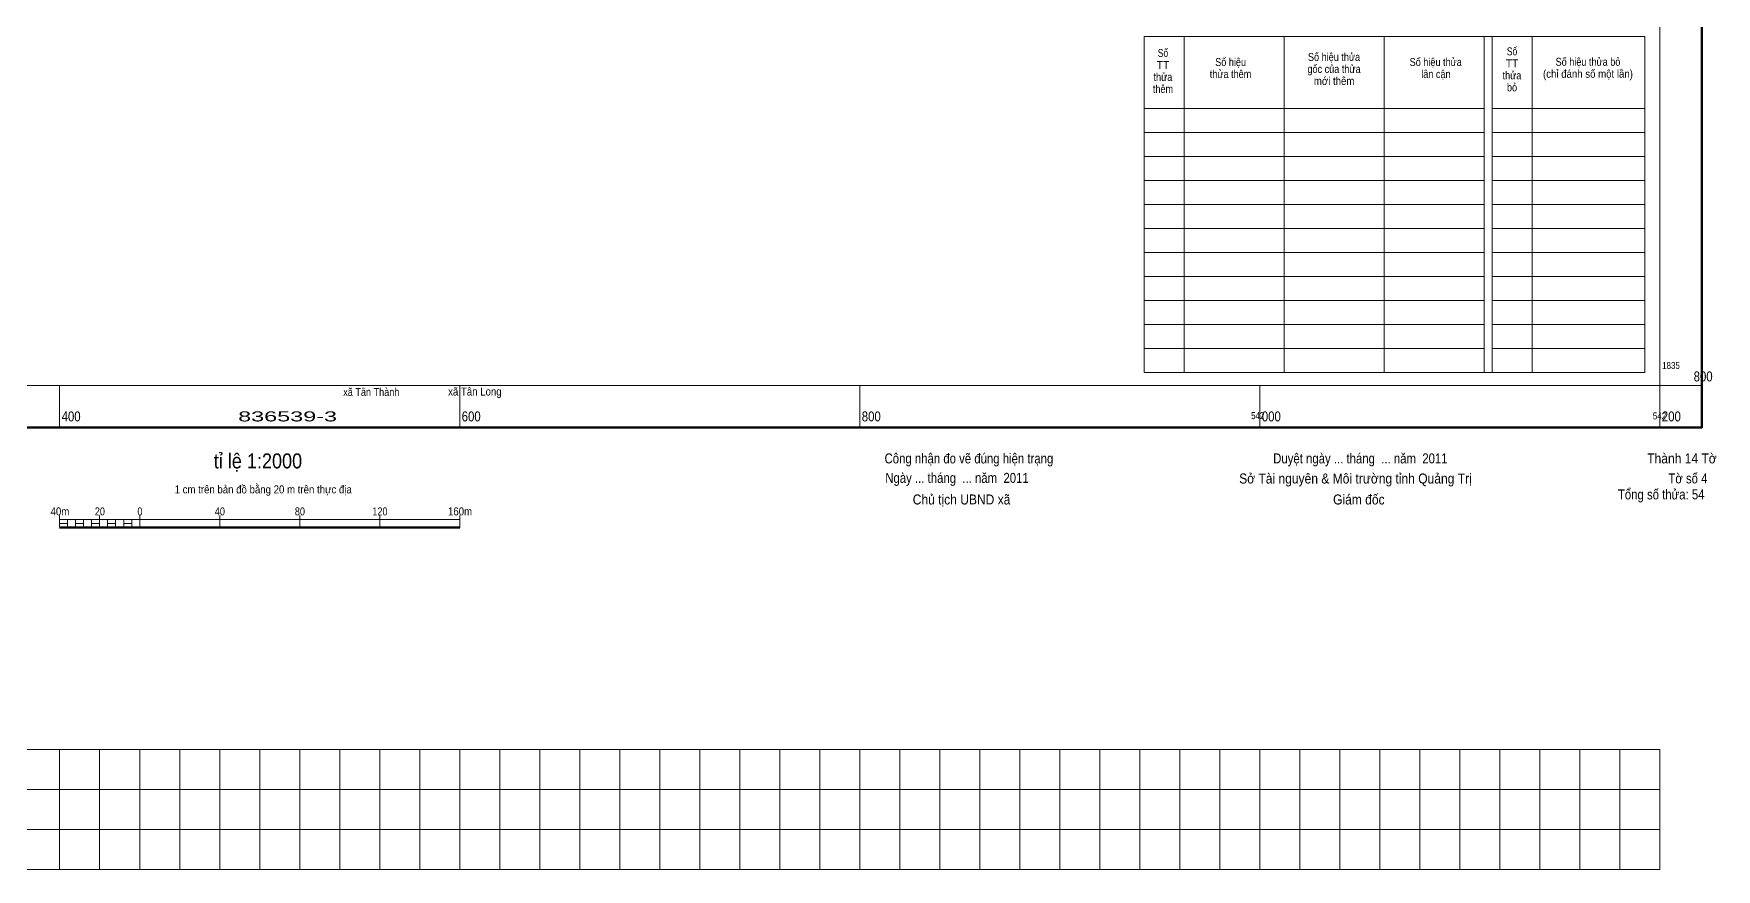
# Model space of a CAD drawing. Header units: metres. Extents: x 540779 to 542237, y 1835558 to 1837294.
# Drawn here: x 541387 to 542228, y 1835558 to 1835976 of the extents above; entities that cross this region are included whole.
import ezdxf
from ezdxf.enums import TextEntityAlignment as Align

# ---------------------------------------------------------------- set-up
doc = ezdxf.new("R2010")
doc.units = ezdxf.units.M
doc.header["$LTSCALE"] = 0.2
doc.layers.add('63', color=7, linetype='Continuous', lineweight=13)

msp = doc.modelspace()

# ---------------------------------------------------------------- linework, layer by layer
at = {"layer": '63'}
for p, q in [((541942.17, 1835974.4), (542192.44, 1835974.4)), ((541942.17, 1835806.4), (541942.17, 1835974.4)), ((541962.17, 1835806.4), (541962.17, 1835974.4)), ((542012.17, 1835806.4), (542012.17, 1835974.4)), ((542062.17, 1835806.4), (542062.17, 1835974.4)), ((542112.17, 1835974.4), (542112.17, 1835806.4)), ((542136.17, 1835806.4), (542136.17, 1835974.4)), ((542192.44, 1835806.4), (542192.44, 1835974.4)), ((541942.17, 1835938.4), (542112.17, 1835938.4)), ((542116.17, 1835938.4), (542192.44, 1835938.4)), ((541942.17, 1835926.4), (542112.17, 1835926.4)), ((542116.17, 1835926.4), (542192.44, 1835926.4)), ((541942.17, 1835914.4), (542112.17, 1835914.4)), ((542116.17, 1835914.4), (542192.44, 1835914.4)), ((541942.17, 1835902.4), (542112.17, 1835902.4)), ((542116.17, 1835902.4), (542192.44, 1835902.4)), ((541942.17, 1835890.4), (542112.17, 1835890.4)), ((542116.17, 1835890.4), (542192.44, 1835890.4)), ((541942.17, 1835878.4), (542112.17, 1835878.4)), ((542116.17, 1835878.4), (542192.44, 1835878.4)), ((541942.17, 1835866.4), (542112.17, 1835866.4)), ((542116.17, 1835866.4), (542192.44, 1835866.4)), ((541942.17, 1835854.4), (542112.17, 1835854.4)), ((542116.17, 1835854.4), (542192.44, 1835854.4)), ((541942.17, 1835842.4), (542112.17, 1835842.4)), ((542116.17, 1835842.4), (542192.44, 1835842.4)), ((541942.17, 1835830.4), (542112.17, 1835830.4)), ((542116.17, 1835830.4), (542192.44, 1835830.4)), ((541942.17, 1835818.4), (542112.17, 1835818.4)), ((542116.17, 1835818.4), (542192.44, 1835818.4)), ((541942.17, 1835806.4), (542192.44, 1835806.4)), ((541400, 1835800), (541400, 1835779)), ((541600, 1835800), (541600, 1835779)), ((541800, 1835800), (541800, 1835779)), ((542000, 1835800), (542000, 1835779)), ((542200, 1835800), (542200, 1835779)), ((542200, 1835800), (542221, 1835800)), ((541400, 1835729), (541400, 1835735)), ((541400, 1835733), (541600, 1835733)), ((541404, 1835729), (541404, 1835733)), ((541408, 1835729), (541408, 1835733)), ((541412, 1835729), (541412, 1835733)), ((541416, 1835729), (541416, 1835733)), ((541420, 1835729), (541420, 1835735)), ((541420, 1835729), (541420, 1835733)), ((541424, 1835729), (541424, 1835733)), ((541428, 1835729), (541428, 1835733)), ((541432, 1835729), (541432, 1835733)), ((541436, 1835729), (541436, 1835733)), ((541440, 1835729), (541440, 1835735)), ((541480, 1835729), (541480, 1835735)), ((541520, 1835729), (541520, 1835735)), ((541560, 1835729), (541560, 1835735)), ((541600, 1835729), (541600, 1835735)), ((541400, 1835618), (541400, 1835558)), ((541420, 1835618), (541420, 1835558)), ((541440, 1835618), (541440, 1835558)), ((541460, 1835618), (541460, 1835558)), ((541480, 1835618), (541480, 1835558)), ((541500, 1835618), (541500, 1835558)), ((541520, 1835618), (541520, 1835558)), ((541540, 1835618), (541540, 1835558)), ((541560, 1835618), (541560, 1835558)), ((541580, 1835618), (541580, 1835558)), ((541600, 1835618), (541600, 1835558)), ((541620, 1835618), (541620, 1835558)), ((541640, 1835618), (541640, 1835558)), ((541660, 1835618), (541660, 1835558)), ((541680, 1835618), (541680, 1835558)), ((541700, 1835618), (541700, 1835558)), ((541720, 1835618), (541720, 1835558)), ((541740, 1835618), (541740, 1835558)), ((541760, 1835618), (541760, 1835558)), ((541780, 1835618), (541780, 1835558)), ((541800, 1835618), (541800, 1835558)), ((541820, 1835618), (541820, 1835558)), ((541840, 1835618), (541840, 1835558)), ((541860, 1835618), (541860, 1835558)), ((541880, 1835618), (541880, 1835558)), ((541900, 1835618), (541900, 1835558)), ((541920, 1835618), (541920, 1835558)), ((541940, 1835618), (541940, 1835558)), ((541960, 1835618), (541960, 1835558)), ((541980, 1835618), (541980, 1835558)), ((542000, 1835618), (542000, 1835558)), ((542020, 1835618), (542020, 1835558)), ((542040, 1835618), (542040, 1835558)), ((542060, 1835618), (542060, 1835558)), ((542080, 1835618), (542080, 1835558)), ((542100, 1835618), (542100, 1835558)), ((542120, 1835618), (542120, 1835558)), ((542140, 1835618), (542140, 1835558)), ((542160, 1835618), (542160, 1835558)), ((542180, 1835618), (542180, 1835558)), ((540800, 1835598), (542200, 1835598)), ((540800, 1835578), (542200, 1835578))]:
    msp.add_line(p, q, dxfattribs=at)
at = {"layer": '63', "lineweight": 53}
msp.add_line((541400, 1835729), (541600, 1835729), dxfattribs=at)
at = {"layer": '63', "lineweight": 158}
msp.add_lwpolyline([(540779, 1837221), (542221, 1837221), (542221, 1835779), (540779, 1835779)], close=True, dxfattribs=at)
at = {"layer": '63'}
for points in [[(540800, 1837200), (542200, 1837200), (542200, 1835800), (540800, 1835800)], [(541400, 1835729), (541400, 1835731), (541404, 1835731), (541404, 1835729)], [(541408, 1835729), (541408, 1835731), (541412, 1835731), (541412, 1835729)], [(541416, 1835729), (541416, 1835731), (541420, 1835731), (541420, 1835729)], [(541424, 1835729), (541424, 1835731), (541428, 1835731), (541428, 1835729)], [(541432, 1835729), (541432, 1835731), (541436, 1835731), (541436, 1835729)], [(540800, 1835618), (542200, 1835618), (542200, 1835558), (540800, 1835558)]]:
    msp.add_lwpolyline(points, close=True, dxfattribs=at)
msp.add_lwpolyline([(542116.17, 1835806.4), (542116.17, 1835974.4), (542112.17, 1835974.4)], dxfattribs=at)

# ---------------------------------------------------------------- texts
for s, height, width, p in [('Số', 4, 0.8, (541951.57, 1835964.25)), ('Số hiệu', 4, 0.85, (541985.39, 1835959.72)), ('Số hiệu thửa', 4, 0.85, (542037.085, 1835962.25)), ('Số hiệu thửa', 4, 0.85, (542087.925, 1835959.71)), ('TT', 4, 0.95, (542126.11, 1835959.04)), ('Số', 4, 0.8, (542126.08, 1835965.04)), ('Số hiệu thửa bỏ', 4, 0.85, (542164.05, 1835959.84)), ('thửa', 4, 0.85, (541951.54, 1835952.25)), ('TT', 4, 0.95, (541951.6, 1835958.25)), ('thửa thêm', 4, 0.85, (541985.35, 1835953.72)), ('gốc của thửa', 4, 0.85, (542037.085, 1835956.25)), ('mới thêm', 4, 0.9, (542037.145, 1835950.25)), ('lân cận', 4, 0.85, (542088.025, 1835953.71)), ('thửa', 4, 0.85, (542126.05, 1835953.04)), ('(chỉ đánh số một lần)', 4, 0.9, (542164.045, 1835953.84)), ('thêm', 4, 0.85, (541951.585, 1835946.25)), ('bỏ', 4, 0.85, (542126.08, 1835947.04)), ('xã Tân Thành', 4, 0.85, (541555.79, 1835794.69)), ('xã Tân Long', 4, 0.9, (541607.58, 1835794.94)), ('836539-3', 5, 1.75, (541513.945, 1835782)), ('tỉ lệ 1:2000', 7.5, 0.9, (541499.135, 1835758.5)), ('Công nhận đo vẽ đúng hiện trạng', 5, 0.85, (541854.56, 1835761)), ('Duyệt ngày ... tháng  ... năm  2011', 5, 0.85, (542050.27, 1835761)), ('1 cm trên bản đồ bằng 20 m trên thực địa', 4, 0.9, (541501.765, 1835746)), ('40m', 4, 0.9, (541400.145, 1835735)), ('20', 4, 0.85, (541420.11, 1835735)), ('0', 4, 0.85, (541440.125, 1835735)), ('40', 4, 0.85, (541480.11, 1835735)), ('80', 4, 0.85, (541520.11, 1835735)), ('120', 4, 0.85, (541560.11, 1835735)), ('160m', 4, 0.9, (541600.16, 1835735))]:
    msp.add_text(s, height=height, dxfattribs=dict(at, width=width)).set_placement(p, align=Align.CENTER)
for s, height, width, p in [('1835', 3.5, 0.85, (542201.13, 1835808.23)), ('400', 5, 0.85, (541401, 1835782)), ('600', 5, 0.85, (541601, 1835782)), ('800', 5, 0.85, (541801, 1835782)), ('000', 5, 0.85, (542001, 1835782)), ('200', 5, 0.85, (542201, 1835782)), ('Ngày ... tháng  ... năm  2011', 5, 0.85, (541812.74, 1835751.26)), ('Sở Tài nguyên & Môi trường tỉnh Quảng Trị', 5, 0.9, (541989.67, 1835750.95)), ('Chủ tịch UBND xã', 5, 0.9, (541826.48, 1835740.46)), ('Giám đốc', 5, 0.9, (542036.62, 1835740.46))]:
    msp.add_text(s, height=height, dxfattribs=dict(at, width=width)).set_placement(p)
for s, height, width, p in [('800', 5, 0.85, (542226.37, 1835802)), ('542', 3.5, 0.85, (542002.29, 1835783.14)), ('542', 3.5, 0.85, (542203.13, 1835783)), ('Thành 14 Tờ', 5, 0.9, (542228.4, 1835761)), ('Tờ số 4', 5, 0.85, (542223.77, 1835751)), ('Tổng số thửa: 54', 5, 0.85, (542222.31, 1835743))]:
    msp.add_text(s, height=height, dxfattribs=dict(at, width=width)).set_placement(p, align=Align.RIGHT)

doc.saveas('drawing.dxf')
